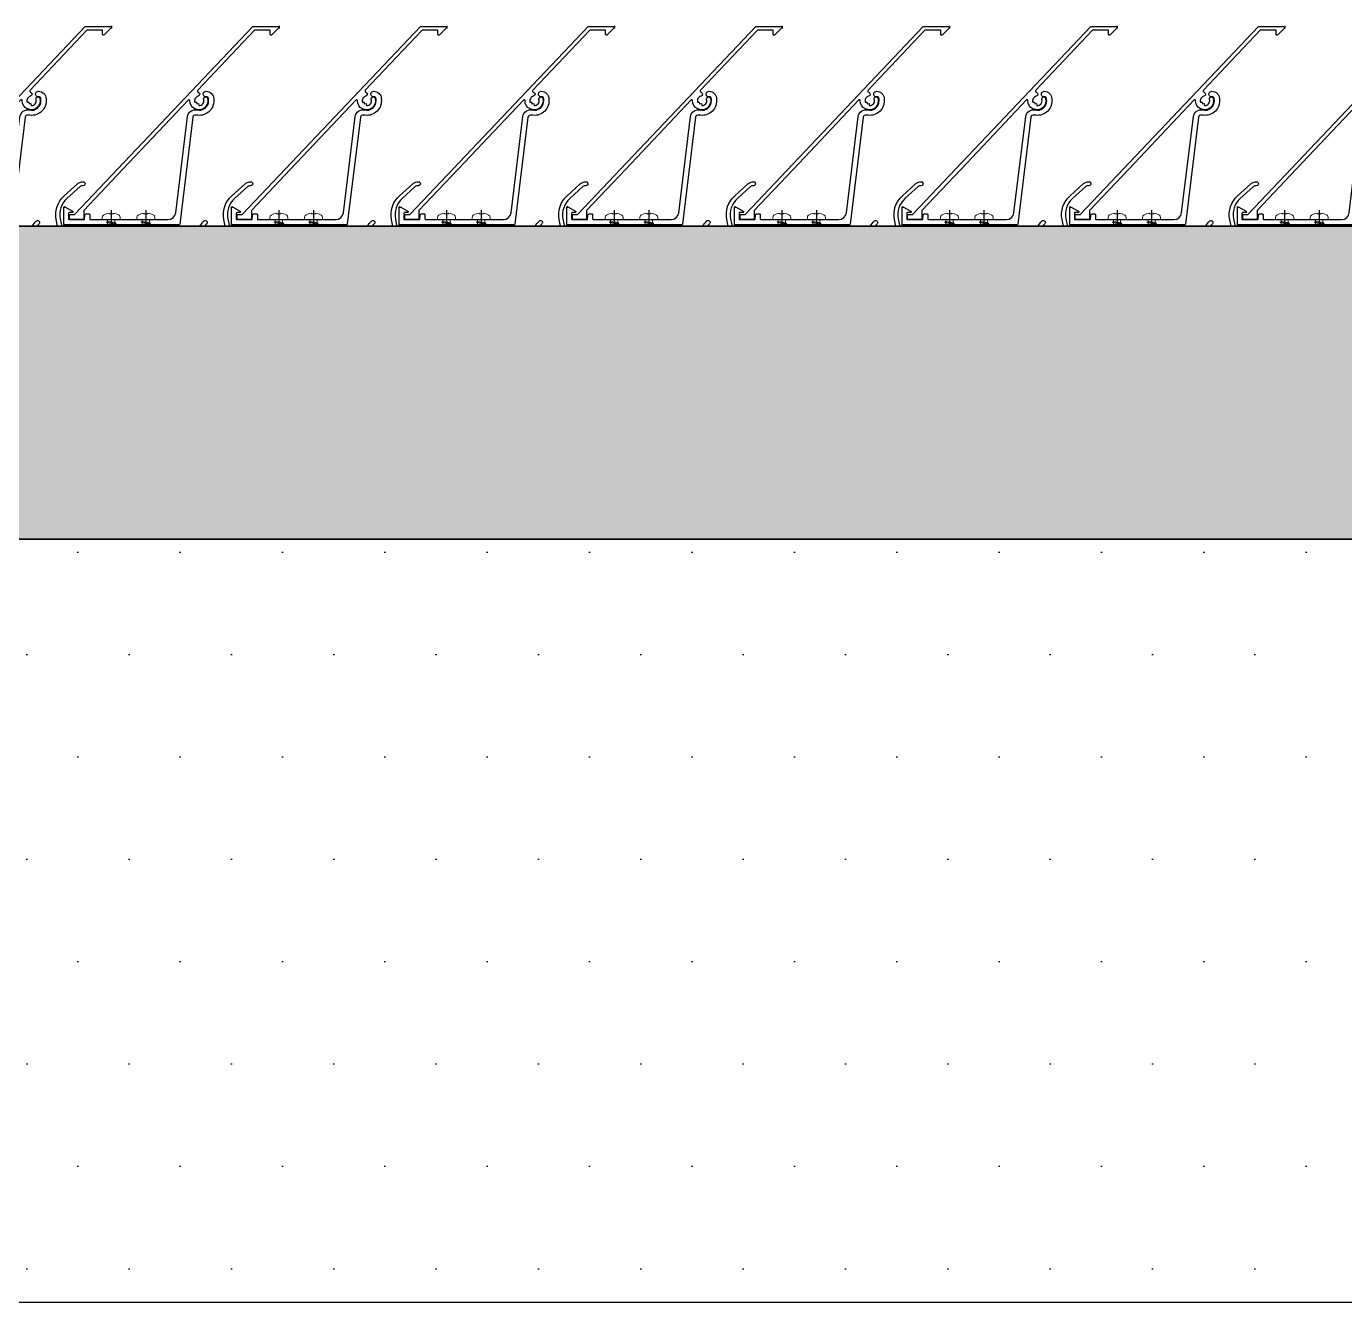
# Model space of a CAD drawing. Header units: millimetres. Extents: x 3774 to 718460, y -768339 to 192544.
# Drawn here: x 346432 to 346943, y -721849 to -721355 of the extents above; entities that cross this region are included whole.
import ezdxf

# ---------------------------------------------------------------- set-up
doc = ezdxf.new("R2010")
doc.units = ezdxf.units.MM
doc.set_wipeout_variables(frame=1)
doc.linetypes.add('CENTER', pattern=[50.8, 31.75, -6.35, 6.35, -6.35])
doc.linetypes.add('XKITLINE00', pattern=[0])
for name, color, linetype in [('010 - ASPG_ACCESSORIES_MAIN_COLOR_1', 7, 'Continuous'), ('010 - ASPG_EXTR_DEF_SUB', 7, 'Continuous'), ('010 - ASPG_EXTR_MAIN_COLOR_2', 7, 'Continuous'), ('010 - ASPG_FLASHING_MAIN_COLOR_2', 7, 'Continuous'), ('010 - ASPG_FLASHING_MAIN_COLOR_4', 7, 'Continuous'), ('010 - ASPG_FLASHING_WIPEOUT_', 7, 'Continuous'), ('010 - ASPG_FRAMING_MAIN_COLOR_2', 7, 'Continuous'), ('010 - ASPG_FRAMING_SUB_COLOR_2', 7, 'Continuous'), ('010 - ASPG_FRAMING_WIPEOUT_', 7, 'Continuous'), ('BOLT & SCREW', 7, 'Continuous'), ('Center Line', 7, 'CENTER')]:
    doc.layers.add(name, color=color, linetype=linetype)
for name, color, linetype, lineweight in [('12-GRID', 7, 'CENTER', 13), ('Part', 7, 'Continuous', 0), ('SCREW', 7, 'Continuous', 5)]:
    doc.layers.add(name, color=color, linetype=linetype, lineweight=lineweight)

# ---------------------------------------------------------------- blocks, each defined once
blk = doc.blocks.new('*A2843166')
at = {"layer": 'Part', "color": 7, "linetype": 'XKITLINE00', "lineweight": 0}
blk.add_line((1742.96, -64.015965), (1755.679995, -64.015933), dxfattribs=at)
blk = doc.blocks.new('*A2953177')
at = {"layer": 'Part', "color": 7, "linetype": 'XKITLINE00', "lineweight": 0}
for p, q in [((1755.453556, -61.615997), (1743.120007, -61.616001)), ((1743.120007, -61.680001), (1755.453556, -61.679997)), ((1743.120007, -62.552001), (1755.453557, -62.551997)), ((1745.759922, -62.616), (1752.719922, -62.615998))]:
    blk.add_line(p, q, dxfattribs=at)
blk = doc.blocks.new('W-1-PP19-SE-ENT3_20260407-084553_PP19_ENT3_LOPL')
at = {"color": 7, "lineweight": 0, "xscale": 125, "yscale": 125, "zscale": 125}
for name in ['*A2843166', '*A2953177']:
    blk.add_blockref(name, (-226235, 11475), dxfattribs=at)
blk = doc.blocks.new('PZG35-9D5')
at = {"layer": 'Center Line', "color": 7}
blk.add_line((0, 3.73), (0, -10.53), dxfattribs=at)
at = {"layer": 'SCREW', "color": 7}
for p, q in [((-1.4, 0), (-1.4, -1.09)), ((1.4, 0), (1.4, -0.59)), ((-1.85, -1.4), (1.85, -0.9)), ((-1.85, -1.4), (-1.4, -1.09)), ((-1.85, -1.4), (-1.4, -1.71)), ((-1.85, -2.7), (1.85, -2.2)), ((-1.85, -2.7), (-1.4, -2.39)), ((-1.85, -2.7), (-1.4, -3.01)), ((-1.85, -4), (-1.4, -3.69)), ((-1.85, -4), (-0.99, -3.88)), ((-1.85, -4), (-1.4, -4.31)), ((-1.4, -1.09), (1.4, -0.59)), ((-1.4, -1.71), (1.4, -1.21)), ((-1.4, -1.71), (-1.4, -2.39)), ((-1.4, -2.39), (1.4, -1.89)), ((-1.4, -3.01), (1.4, -2.51)), ((-1.4, -3.01), (-1.4, -3.69)), ((-1.4, -3.69), (-0.84, -3.59)), ((-1.4, -4.31), (-1.18, -4.27)), ((-1.4, -4.31), (-1.4, -8.1)), ((0.56, -3.34), (1.4, -3.19)), ((0.71, -3.65), (1.85, -3.5)), ((0.71, -3.93), (1.4, -3.81)), ((0.71, -4.61), (1.4, -4.49)), ((0.71, -4.95), (1.85, -4.8)), ((0.71, -5.23), (1.4, -5.11)), ((1.85, -0.9), (1.4, -0.59)), ((1.85, -0.9), (1.4, -1.21)), ((1.4, -1.21), (1.4, -1.89)), ((1.85, -2.2), (1.4, -1.89)), ((1.85, -2.2), (1.4, -2.51)), ((1.4, -2.51), (1.4, -3.19)), ((1.85, -3.5), (1.4, -3.19)), ((1.85, -3.5), (1.4, -3.81)), ((1.4, -3.81), (1.4, -4.49)), ((1.85, -4.8), (1.4, -4.49)), ((1.85, -4.8), (1.4, -5.11)), ((1.4, -5.11), (1.4, -8.1)), ((0, -9.5), (-1.4, -8.1)), ((0, -9.5), (1.4, -8.1))]:
    blk.add_line(p, q, dxfattribs=at)
blk.add_lwpolyline([(0, -9.5), (0.71, -5.23), (0.71, -3.6, 0.417657), (0.41, -3.3, 0.108102), (-0.84, -3.59), (-1.4, -4.7)], format="xyb", dxfattribs=at)
blk = doc.blocks.new('*U8304')
at = {"layer": 'SCREW', "color": 7}
blk.add_lwpolyline([(3.03, 1.78, 0.09906), (0.8, 2.55), (0.8, 2.27), (-0.8, 2.27), (-0.8, 2.55, 0.09906), (-3.03, 1.78, 0.266588), (-3.5, 0.96), (-3.5, 0.2, 0.414214), (-3.3, 0), (3.3, 0, 0.414214), (3.5, 0.2), (3.5, 0.96, 0.266588)], format="xyb", close=True, dxfattribs=at)
blk.add_blockref('PZG35-9D5', (0, 0), dxfattribs=at)
blk = doc.blocks.new('*U8306')
at = {"color": 7}
blk.add_point((0, 0), dxfattribs=at)
at = {"layer": '010 - ASPG_ACCESSORIES_MAIN_COLOR_1', "color": 7}
blk.add_lwpolyline([(-39.7, -0.6, 0.414214), (-40, -0.9), (-40, -7.37, 0.57735), (-39.65, -7.57), (-36.64, -5.83, 0.767327), (-36.79, -5.3), (-37.9, -5.3, -0.414214), (-38.2, -5), (-38.2, -2.8, -0.414214), (-38, -2.6), (-32.18, -2.6, -0.388879), (-31.98, -2.78), (-31.85, -4.34, 0.388879), (-31.35, -4.8), (-30.3, -4.8, 0.414214), (-30, -4.5), (-30, -2.9, -0.414214), (-29.7, -2.6), (0.41, -2.6, -0.378969), (3.39, -5.24), (7.95, -42.52, 0.446593), (11.62, -45.08, -0.489802), (16.08, -48.68), (16.06, -49.36, -0.18248), (15.8, -50.02, -0.267949), (15.33, -50.17, 1.122115), (15.1, -52.34, 0.405004), (18.06, -49.4), (18.08, -48.72, 0.489805), (11.16, -43.13, -0.446597), (9.94, -42.28), (4.87, -0.85, 0.364176), (4.57, -0.6)], format="xyb", close=True, dxfattribs=at)
at = {"layer": '010 - ASPG_EXTR_DEF_SUB', "color": 7}
for p in [(-40, -0.5), (43.44, -76.9), (43.44, -77.5)]:
    blk.add_point(p, dxfattribs=at)
at = {"layer": '010 - ASPG_EXTR_MAIN_COLOR_2', "color": 7}
blk.add_lwpolyline([(11.37, -48.15), (11.47, -47.44), (12.18, -47.56), (12.29, -46.79, -0.535538), (14.19, -49.17, 0.991572), (15.66, -49.58, 1.157025), (8.79, -48.77, -0.688558), (8.27, -48.99), (-17.14, -22.17), (-32.34, -6.13), (-32.34, -2.9, 0.414312), (-32.64, -2.6), (-37.54, -2.6, 0.414116), (-37.84, -2.9), (-37.84, -4.3, 0.414214), (-37.54, -4.6), (-35.99, -4.6, -0.205895), (-35.77, -4.69), (33.23, -77.5), (43.14, -77.5, 0.668179), (43.36, -76.99), (40.52, -74.15, 0.668179), (40.01, -74.36), (40.01, -76), (33.87, -76), (11.86, -52.78, -0.558354), (12.08, -51.95, 0.766275), (12.04, -50.39, -0.438583), (10.71, -48.05)], format="xyb", close=True, dxfattribs=at)
at = {"layer": 'SCREW', "color": 7, "rotation": 180}
for p in [(-21.65, -2.5), (-8.24, -2.5)]:
    blk.add_blockref('*U8304', p, dxfattribs=at)
blk = doc.blocks.new('*U5818')
at = {"color": 7}
blk.add_wipeout([(1725, 4), (60, 4), (60, 69.3), (1725, 69.3)], dxfattribs=at).dxf.layer = '010 - ASPG_FRAMING_WIPEOUT_'
at = {"layer": '010 - ASPG_FRAMING_MAIN_COLOR_2', "color": 7}
blk.add_lwpolyline([(1695, 69.3), (90, 69.3), (90, 6), (1695, 6)], close=True, dxfattribs=at)
at = {"layer": '010 - ASPG_FRAMING_SUB_COLOR_2', "color": 7}
for points in [[(1725, 4), (60, 4), (60, 69.3), (1725, 69.3)], [(60, 2), (60, 4), (1725, 4), (1725, 2)]]:
    blk.add_lwpolyline(points, close=True, dxfattribs=at)
at = {"color": 7, "xscale": -1, "rotation": 180}
for p in [(805, 69.3), (870, 69.3), (935, 69.3), (1000, 69.3), (1065, 69.3), (1130, 69.3), (1195, 69.3), (1260, 69.3), (1325, 69.3)]:
    blk.add_blockref('*U8306', p, dxfattribs=at)
blk = doc.blocks.new('W-1-PP19-SE-ENT3_20260407-085125_PP19_ENT3_ASPG_PL')
at = {"color": 7}
blk.add_blockref('*U5818', (-8630, 3821), dxfattribs=at)
blk = doc.blocks.new('*U8303')
at = {"layer": '12-GRID', "color": 7, "linetype": 'CENTER'}
for p, q in [((0, -6.2), (0, 2.2)), ((-4.2, -2), (4.2, -2))]:
    blk.add_line(p, q, dxfattribs=at)
at = {"layer": 'BOLT & SCREW', "color": 7}
for p, q in [((-0.55, -1.77), (-1.77, -1.56)), ((-0.55, -2.23), (-1.77, -2.44)), ((-0.46, -1.77), (-0.88, -1.56)), ((-0.46, -2.23), (-0.88, -2.44)), ((-0.23, -1.45), (-0.44, -0.23)), ((-0.23, -1.54), (-0.44, -1.12)), ((-0.23, -2.46), (-0.44, -2.88)), ((-0.23, -2.55), (-0.44, -3.77)), ((0.23, -1.45), (0.44, -0.23)), ((0.23, -1.54), (0.44, -1.12)), ((0.44, -2.88), (0.23, -2.46)), ((0.23, -2.55), (0.44, -3.77)), ((0.46, -1.77), (0.88, -1.56)), ((0.46, -2.23), (0.88, -2.44)), ((0.55, -1.77), (1.77, -1.56)), ((0.55, -2.23), (1.77, -2.44))]:
    blk.add_line(p, q, dxfattribs=at)
for points in [[(-1.77, -1.56), (-0.88, -1.56, 0.414214), (-0.44, -1.12), (-0.44, -0.23), (0.44, -0.23), (0.44, -1.12, 0.414214), (0.88, -1.56), (1.77, -1.56), (1.77, -2.44), (0.88, -2.44, 0.414214), (0.44, -2.88), (0.44, -3.77), (-0.44, -3.77), (-0.44, -2.88, 0.414214), (-0.88, -2.44), (-1.77, -2.44)], [(0.23, -2.46, -0.414214), (0.46, -2.23), (0.55, -2.23), (0.55, -1.77), (0.46, -1.77, -0.414214), (0.23, -1.54), (0.23, -1.45), (-0.23, -1.45), (-0.23, -1.54, -0.414214), (-0.46, -1.77), (-0.55, -1.77), (-0.55, -2.23), (-0.46, -2.23, -0.414214), (-0.23, -2.46), (-0.23, -2.55), (0.23, -2.55)]]:
    blk.add_lwpolyline(points, format="xyb", close=True, dxfattribs=at)
blk.add_circle((0, -2), 3.5, dxfattribs=at)
blk = doc.blocks.new('*U7007')
at = {"layer": '010 - ASPG_EXTR_DEF_SUB', "color": 7}
for p in [(715, 0), (780, 0), (845, 0), (910, 0), (975, 0), (1040, 0), (1105, 0), (1170, 0)]:
    blk.add_point(p, dxfattribs=at)
at = {"layer": '010 - ASPG_EXTR_MAIN_COLOR_2', "color": 7}
for points in [[(699.82, 66.03, -0.205828), (699.79, 61.2, -0.115116)], [(697.46, 56.1, 0.109185), (701.15, 60.56, 0.208323), (701.19, 66.64, 0.100528), (699.97, 68.32, 0.145116)], [(1216.29, 70.07), (1200.76, 70.07, 0.433659), (1200.46, 69.75), (1200.84, 63.96, 0.082069), (1200.86, 63.87, 0.720654), (1202.33, 63.97, 0.079224), (1202.34, 64.07), (1202.07, 68.14, -0.433659), (1202.47, 68.57), (1210.86, 68.57, -0.607385), (1211.35, 67.62, -0.045829), (1192.78, 45.76, -0.560492), (1192.29, 45.89, 0.31786), (1189.21, 48.24, 0.953288), (1189.08, 46.72, -2.423004), (1187.26, 44.89, 0.952315), (1185.74, 44.76, 0.300821), (1187.89, 41.76, -0.560492), (1187.98, 41.25, -0.019425), (1178.62, 33.46, -0.552501), (1178.15, 33.64, 0.344461), (1174.99, 36.3, 0.952015), (1174.86, 34.78, -2.423186), (1173.04, 32.95, 0.952015), (1171.52, 32.82, 0.2854), (1173.49, 29.89, -0.553378), (1173.56, 29.38, 0.030674), (1158.46, 15.06, 0.4171), (1159.11, 5.27, 0.935553), (1160.1, 6.41, -0.43441), (1159.8, 14.29, -0.014998), (1166.92, 21.45, -0.738349), (1169.92, 19.76, 0.004917), (1166.81, 4.8, 0.263611), (1169.88, -4.46), (1175, -9.08, 0.125884), (1176.27, -9.75, 0.044275), (1177.09, -9.87, 1.107655), (1177.13, -8.33, -0.215596), (1176.02, -7.99), (1170.89, -3.35, -0.263611), (1168.28, 4.51, -0.004855), (1171.34, 19.26, 0.23396), (1170.82, 21.95, -0.24081), (1170.71, 24.9, -0.104157), (1170.78, 25), (1172.99, 26.93, -0.229021), (1175.7, 26.89, -0.381721), (1180.27, 9.07, 0.977382), (1181.62, 8.41, 0.361105), (1177.41, 27.5, -0.496126), (1177.44, 30.69, 0.003188), (1179.06, 31.9, -0.002827), (1180.56, 33.07, 0.077048), (1213.74, 68.44, -0.247674)]]:
    blk.add_lwpolyline(points, format="xyb", dxfattribs=at)
for points in [[(745.76, 70.07, 0.433659), (745.46, 69.75), (745.84, 63.96, 0.082069), (745.86, 63.87, 0.720654), (747.33, 63.97, 0.079224), (747.34, 64.07), (747.07, 68.14, -0.433659), (747.47, 68.57), (755.86, 68.57, -0.607385), (756.35, 67.62, -0.045829), (737.78, 45.76, -0.560492), (737.29, 45.89, 0.31786), (734.21, 48.24, 0.953288), (734.08, 46.72, -2.423004), (732.26, 44.89, 0.952315), (730.74, 44.76, 0.300821), (732.89, 41.76, -0.560492), (732.98, 41.25, -0.019425), (723.62, 33.46, -0.552501), (723.15, 33.64, 0.344461), (719.99, 36.3, 0.952015), (719.86, 34.78, -2.423186), (718.04, 32.95, 0.952015), (716.52, 32.82, 0.2854), (718.49, 29.89, -0.553378), (718.56, 29.38, 0.030674), (703.46, 15.06, 0.4171), (704.11, 5.27, 0.935553), (705.1, 6.41, -0.43441), (704.8, 14.29, -0.014998), (711.92, 21.45, -0.738349), (714.92, 19.76, 0.004917), (711.81, 4.8, 0.263611), (714.88, -4.46), (720, -9.08, 0.125884), (721.27, -9.75, 0.044275), (722.09, -9.87, 1.107655), (722.13, -8.33, -0.215596), (721.02, -7.99), (715.89, -3.35, -0.263611), (713.28, 4.51, -0.004855), (716.34, 19.26, 0.23396), (715.82, 21.95, -0.24081), (715.71, 24.9, -0.104157), (715.78, 25), (717.99, 26.93, -0.229021), (720.7, 26.89, -0.381721), (725.27, 9.07, 0.977382), (726.62, 8.41, 0.361105), (722.41, 27.5, -0.496126), (722.44, 30.69, 0.003188), (724.06, 31.9, -0.002827), (725.56, 33.07, 0.077048), (758.74, 68.44, -0.247674), (758.99, 68.57), (760.98, 68.57, -0.044131), (761.47, 68.5, -0.125846), (763.96, 67.21, -0.098851), (764.82, 66.03, -0.205828), (764.79, 61.2, -0.115116), (761.37, 57.18, 0.822373), (762.46, 56.1, 0.109185), (766.15, 60.56, 0.208323), (766.19, 66.64, 0.100528), (764.97, 68.32, 0.145116), (761.29, 70.07)], [(810.76, 70.07, 0.433659), (810.46, 69.75), (810.84, 63.96, 0.082069), (810.86, 63.87, 0.720654), (812.33, 63.97, 0.079224), (812.34, 64.07), (812.07, 68.14, -0.433659), (812.47, 68.57), (820.86, 68.57, -0.607385), (821.35, 67.62, -0.045829), (802.78, 45.76, -0.560492), (802.29, 45.89, 0.31786), (799.21, 48.24, 0.953288), (799.08, 46.72, -2.423004), (797.26, 44.89, 0.952315), (795.74, 44.76, 0.300821), (797.89, 41.76, -0.560492), (797.98, 41.25, -0.019425), (788.62, 33.46, -0.552501), (788.15, 33.64, 0.344461), (784.99, 36.3, 0.952015), (784.86, 34.78, -2.423186), (783.04, 32.95, 0.952015), (781.52, 32.82, 0.2854), (783.49, 29.89, -0.553378), (783.56, 29.38, 0.030674), (768.46, 15.06, 0.4171), (769.11, 5.27, 0.935553), (770.1, 6.41, -0.43441), (769.8, 14.29, -0.014998), (776.92, 21.45, -0.738349), (779.92, 19.76, 0.004917), (776.81, 4.8, 0.263611), (779.88, -4.46), (785, -9.08, 0.125884), (786.27, -9.75, 0.044275), (787.09, -9.87, 1.107655), (787.13, -8.33, -0.215596), (786.02, -7.99), (780.89, -3.35, -0.263611), (778.28, 4.51, -0.004855), (781.34, 19.26, 0.23396), (780.82, 21.95, -0.24081), (780.71, 24.9, -0.104157), (780.78, 25), (782.99, 26.93, -0.229021), (785.7, 26.89, -0.381721), (790.27, 9.07, 0.977382), (791.62, 8.41, 0.361105), (787.41, 27.5, -0.496126), (787.44, 30.69, 0.003188), (789.06, 31.9, -0.002827), (790.56, 33.07, 0.077048), (823.74, 68.44, -0.247674), (823.99, 68.57), (825.98, 68.57, -0.044131), (826.47, 68.5, -0.125846), (828.96, 67.21, -0.098851), (829.82, 66.03, -0.205828), (829.79, 61.2, -0.115116), (826.37, 57.18, 0.822373), (827.46, 56.1, 0.109185), (831.15, 60.56, 0.208323), (831.19, 66.64, 0.100528), (829.97, 68.32, 0.145116), (826.29, 70.07)], [(875.76, 70.07, 0.433659), (875.46, 69.75), (875.84, 63.96, 0.082069), (875.86, 63.87, 0.720654), (877.33, 63.97, 0.079224), (877.34, 64.07), (877.07, 68.14, -0.433659), (877.47, 68.57), (885.86, 68.57, -0.607385), (886.35, 67.62, -0.045829), (867.78, 45.76, -0.560492), (867.29, 45.89, 0.31786), (864.21, 48.24, 0.953288), (864.08, 46.72, -2.423004), (862.26, 44.89, 0.952315), (860.74, 44.76, 0.300821), (862.89, 41.76, -0.560492), (862.98, 41.25, -0.019425), (853.62, 33.46, -0.552501), (853.15, 33.64, 0.344461), (849.99, 36.3, 0.952015), (849.86, 34.78, -2.423186), (848.04, 32.95, 0.952015), (846.52, 32.82, 0.2854), (848.49, 29.89, -0.553378), (848.56, 29.38, 0.030674), (833.46, 15.06, 0.4171), (834.11, 5.27, 0.935553), (835.1, 6.41, -0.43441), (834.8, 14.29, -0.014998), (841.92, 21.45, -0.738349), (844.92, 19.76, 0.004917), (841.81, 4.8, 0.263611), (844.88, -4.46), (850, -9.08, 0.125884), (851.27, -9.75, 0.044275), (852.09, -9.87, 1.107655), (852.13, -8.33, -0.215596), (851.02, -7.99), (845.89, -3.35, -0.263611), (843.28, 4.51, -0.004855), (846.34, 19.26, 0.23396), (845.82, 21.95, -0.24081), (845.71, 24.9, -0.104157), (845.78, 25), (847.99, 26.93, -0.229021), (850.7, 26.89, -0.381721), (855.27, 9.07, 0.977382), (856.62, 8.41, 0.361105), (852.41, 27.5, -0.496126), (852.44, 30.69, 0.003188), (854.06, 31.9, -0.002827), (855.56, 33.07, 0.077048), (888.74, 68.44, -0.247674), (888.99, 68.57), (890.98, 68.57, -0.044131), (891.47, 68.5, -0.125846), (893.96, 67.21, -0.098851), (894.82, 66.03, -0.205828), (894.79, 61.2, -0.115116), (891.37, 57.18, 0.822373), (892.46, 56.1, 0.109185), (896.15, 60.56, 0.208323), (896.19, 66.64, 0.100528), (894.97, 68.32, 0.145116), (891.29, 70.07)], [(940.76, 70.07, 0.433659), (940.46, 69.75), (940.84, 63.96, 0.082069), (940.86, 63.87, 0.720654), (942.33, 63.97, 0.079224), (942.34, 64.07), (942.07, 68.14, -0.433659), (942.47, 68.57), (950.86, 68.57, -0.607385), (951.35, 67.62, -0.045829), (932.78, 45.76, -0.560492), (932.29, 45.89, 0.31786), (929.21, 48.24, 0.953288), (929.08, 46.72, -2.423004), (927.26, 44.89, 0.952315), (925.74, 44.76, 0.300821), (927.89, 41.76, -0.560492), (927.98, 41.25, -0.019425), (918.62, 33.46, -0.552501), (918.15, 33.64, 0.344461), (914.99, 36.3, 0.952015), (914.86, 34.78, -2.423186), (913.04, 32.95, 0.952015), (911.52, 32.82, 0.2854), (913.49, 29.89, -0.553378), (913.56, 29.38, 0.030674), (898.46, 15.06, 0.4171), (899.11, 5.27, 0.935553), (900.1, 6.41, -0.43441), (899.8, 14.29, -0.014998), (906.92, 21.45, -0.738349), (909.92, 19.76, 0.004917), (906.81, 4.8, 0.263611), (909.88, -4.46), (915, -9.08, 0.125884), (916.27, -9.75, 0.044275), (917.09, -9.87, 1.107655), (917.13, -8.33, -0.215596), (916.02, -7.99), (910.89, -3.35, -0.263611), (908.28, 4.51, -0.004855), (911.34, 19.26, 0.23396), (910.82, 21.95, -0.24081), (910.71, 24.9, -0.104157), (910.78, 25), (912.99, 26.93, -0.229021), (915.7, 26.89, -0.381721), (920.27, 9.07, 0.977382), (921.62, 8.41, 0.361105), (917.41, 27.5, -0.496126), (917.44, 30.69, 0.003188), (919.06, 31.9, -0.002827), (920.56, 33.07, 0.077048), (953.74, 68.44, -0.247674), (953.99, 68.57), (955.98, 68.57, -0.044131), (956.47, 68.5, -0.125846), (958.96, 67.21, -0.098851), (959.82, 66.03, -0.205828), (959.79, 61.2, -0.115116), (956.37, 57.18, 0.822373), (957.46, 56.1, 0.109185), (961.15, 60.56, 0.208323), (961.19, 66.64, 0.100528), (959.97, 68.32, 0.145116), (956.29, 70.07)], [(1005.76, 70.07, 0.433659), (1005.46, 69.75), (1005.84, 63.96, 0.082069), (1005.86, 63.87, 0.720654), (1007.33, 63.97, 0.079224), (1007.34, 64.07), (1007.07, 68.14, -0.433659), (1007.47, 68.57), (1015.86, 68.57, -0.607385), (1016.35, 67.62, -0.045829), (997.78, 45.76, -0.560492), (997.29, 45.89, 0.31786), (994.21, 48.24, 0.953288), (994.08, 46.72, -2.423004), (992.26, 44.89, 0.952315), (990.74, 44.76, 0.300821), (992.89, 41.76, -0.560492), (992.98, 41.25, -0.019425), (983.62, 33.46, -0.552501), (983.15, 33.64, 0.344461), (979.99, 36.3, 0.952015), (979.86, 34.78, -2.423186), (978.04, 32.95, 0.952015), (976.52, 32.82, 0.2854), (978.49, 29.89, -0.553378), (978.56, 29.38, 0.030674), (963.46, 15.06, 0.4171), (964.11, 5.27, 0.935553), (965.1, 6.41, -0.43441), (964.8, 14.29, -0.014998), (971.92, 21.45, -0.738349), (974.92, 19.76, 0.004917), (971.81, 4.8, 0.263611), (974.88, -4.46), (980, -9.08, 0.125884), (981.27, -9.75, 0.044275), (982.09, -9.87, 1.107655), (982.13, -8.33, -0.215596), (981.02, -7.99), (975.89, -3.35, -0.263611), (973.28, 4.51, -0.004855), (976.34, 19.26, 0.23396), (975.82, 21.95, -0.24081), (975.71, 24.9, -0.104157), (975.78, 25), (977.99, 26.93, -0.229021), (980.7, 26.89, -0.381721), (985.27, 9.07, 0.977382), (986.62, 8.41, 0.361105), (982.41, 27.5, -0.496126), (982.44, 30.69, 0.003188), (984.06, 31.9, -0.002827), (985.56, 33.07, 0.077048), (1018.74, 68.44, -0.247674), (1018.99, 68.57), (1020.98, 68.57, -0.044131), (1021.47, 68.5, -0.125846), (1023.96, 67.21, -0.098851), (1024.82, 66.03, -0.205828), (1024.79, 61.2, -0.115116), (1021.37, 57.18, 0.822373), (1022.46, 56.1, 0.109185), (1026.15, 60.56, 0.208323), (1026.19, 66.64, 0.100528), (1024.97, 68.32, 0.145116), (1021.29, 70.07)], [(1070.76, 70.07, 0.433659), (1070.46, 69.75), (1070.84, 63.96, 0.082069), (1070.86, 63.87, 0.720654), (1072.33, 63.97, 0.079224), (1072.34, 64.07), (1072.07, 68.14, -0.433659), (1072.47, 68.57), (1080.86, 68.57, -0.607385), (1081.35, 67.62, -0.045829), (1062.78, 45.76, -0.560492), (1062.29, 45.89, 0.31786), (1059.21, 48.24, 0.953288), (1059.08, 46.72, -2.423004), (1057.26, 44.89, 0.952315), (1055.74, 44.76, 0.300821), (1057.89, 41.76, -0.560492), (1057.98, 41.25, -0.019425), (1048.62, 33.46, -0.552501), (1048.15, 33.64, 0.344461), (1044.99, 36.3, 0.952015), (1044.86, 34.78, -2.423186), (1043.04, 32.95, 0.952015), (1041.52, 32.82, 0.2854), (1043.49, 29.89, -0.553378), (1043.56, 29.38, 0.030674), (1028.46, 15.06, 0.4171), (1029.11, 5.27, 0.935553), (1030.1, 6.41, -0.43441), (1029.8, 14.29, -0.014998), (1036.92, 21.45, -0.738349), (1039.92, 19.76, 0.004917), (1036.81, 4.8, 0.263611), (1039.88, -4.46), (1045, -9.08, 0.125884), (1046.27, -9.75, 0.044275), (1047.09, -9.87, 1.107655), (1047.13, -8.33, -0.215596), (1046.02, -7.99), (1040.89, -3.35, -0.263611), (1038.28, 4.51, -0.004855), (1041.34, 19.26, 0.23396), (1040.82, 21.95, -0.24081), (1040.71, 24.9, -0.104157), (1040.78, 25), (1042.99, 26.93, -0.229021), (1045.7, 26.89, -0.381721), (1050.27, 9.07, 0.977382), (1051.62, 8.41, 0.361105), (1047.41, 27.5, -0.496126), (1047.44, 30.69, 0.003188), (1049.06, 31.9, -0.002827), (1050.56, 33.07, 0.077048), (1083.74, 68.44, -0.247674), (1083.99, 68.57), (1085.98, 68.57, -0.044131), (1086.47, 68.5, -0.125846), (1088.96, 67.21, -0.098851), (1089.82, 66.03, -0.205828), (1089.79, 61.2, -0.115116), (1086.37, 57.18, 0.822373), (1087.46, 56.1, 0.109185), (1091.15, 60.56, 0.208323), (1091.19, 66.64, 0.100528), (1089.97, 68.32, 0.145116), (1086.29, 70.07)], [(1135.76, 70.07, 0.433659), (1135.46, 69.75), (1135.84, 63.96, 0.082069), (1135.86, 63.87, 0.720654), (1137.33, 63.97, 0.079224), (1137.34, 64.07), (1137.07, 68.14, -0.433659), (1137.47, 68.57), (1145.86, 68.57, -0.607385), (1146.35, 67.62, -0.045829), (1127.78, 45.76, -0.560492), (1127.29, 45.89, 0.31786), (1124.21, 48.24, 0.953288), (1124.08, 46.72, -2.423004), (1122.26, 44.89, 0.952315), (1120.74, 44.76, 0.300821), (1122.89, 41.76, -0.560492), (1122.98, 41.25, -0.019425), (1113.62, 33.46, -0.552501), (1113.15, 33.64, 0.344461), (1109.99, 36.3, 0.952015), (1109.86, 34.78, -2.423186), (1108.04, 32.95, 0.952015), (1106.52, 32.82, 0.2854), (1108.49, 29.89, -0.553378), (1108.56, 29.38, 0.030674), (1093.46, 15.06, 0.4171), (1094.11, 5.27, 0.935553), (1095.1, 6.41, -0.43441), (1094.8, 14.29, -0.014998), (1101.92, 21.45, -0.738349), (1104.92, 19.76, 0.004917), (1101.81, 4.8, 0.263611), (1104.88, -4.46), (1110, -9.08, 0.125884), (1111.27, -9.75, 0.044275), (1112.09, -9.87, 1.107655), (1112.13, -8.33, -0.215596), (1111.02, -7.99), (1105.89, -3.35, -0.263611), (1103.28, 4.51, -0.004855), (1106.34, 19.26, 0.23396), (1105.82, 21.95, -0.24081), (1105.71, 24.9, -0.104157), (1105.78, 25), (1107.99, 26.93, -0.229021), (1110.7, 26.89, -0.381721), (1115.27, 9.07, 0.977382), (1116.62, 8.41, 0.361105), (1112.41, 27.5, -0.496126), (1112.44, 30.69, 0.003188), (1114.06, 31.9, -0.002827), (1115.56, 33.07, 0.077048), (1148.74, 68.44, -0.247674), (1148.99, 68.57), (1150.98, 68.57, -0.044131), (1151.47, 68.5, -0.125846), (1153.96, 67.21, -0.098851), (1154.82, 66.03, -0.205828), (1154.79, 61.2, -0.115116), (1151.37, 57.18, 0.822373), (1152.46, 56.1, 0.109185), (1156.15, 60.56, 0.208323), (1156.19, 66.64, 0.100528), (1154.97, 68.32, 0.145116), (1151.29, 70.07)]]:
    blk.add_lwpolyline(points, format="xyb", close=True, dxfattribs=at)
at = {"color": 7, "rotation": 179.999999999989}
for p in [(734.09, 42.89), (799.09, 42.89), (864.09, 42.89), (929.09, 42.89), (994.09, 42.89), (1059.09, 42.89), (1124.09, 42.89), (1189.09, 42.89), (719.87, 30.95), (784.87, 30.95), (849.87, 30.95), (914.87, 30.95), (979.87, 30.95), (1044.87, 30.95), (1109.87, 30.95), (1174.87, 30.95)]:
    blk.add_blockref('*U8303', p, dxfattribs=at)
blk = doc.blocks.new('*U8214')
at = {"color": 7}
blk.add_wipeout([(0, -52), (1986.296375, -52), (2282.296375, -348), (0, -348)], dxfattribs=at).dxf.layer = '010 - ASPG_FLASHING_WIPEOUT_'
at = {"layer": '010 - ASPG_FLASHING_WIPEOUT_'}
h = blk.add_hatch(dxfattribs=at)
h.set_pattern_fill('DOTS', scale=0.5)
h.set_pattern_definition([(0, (0, 0), (19.84375, 39.6875), [0, -39.6875])])
h.paths.add_polyline_path([(0, -52), (1986.296375, -52), (2282.296375, -348), (0, -348)])
at = {"layer": '010 - ASPG_FLASHING_MAIN_COLOR_2', "color": 7}
blk.add_lwpolyline([(0, -52), (1986.296375, -52), (2282.296375, -348), (0, -348)], close=True, dxfattribs=at)
at = {"color": 7}
blk.add_wipeout([(0, 69.3), (1864.996375, 69.3), (1986.296375, -52), (0, -52)], dxfattribs=at).dxf.layer = '010 - ASPG_FLASHING_WIPEOUT_'
at = {"layer": '010 - ASPG_FLASHING_WIPEOUT_'}
h = blk.add_hatch(dxfattribs=at)
h.set_pattern_fill('DOTS', scale=0.1)
h.set_pattern_definition([(0, (0, 0), (3.96875, 7.9375), [0, -7.9375])])
h.paths.add_polyline_path([(0, 69.3), (1864.996375, 69.3), (1986.296375, -52), (0, -52)])
at = {"layer": '010 - ASPG_FLASHING_MAIN_COLOR_4', "color": 7}
blk.add_lwpolyline([(0, 69.3), (1864.996375, 69.3), (1986.296375, -52), (0, -52)], close=True, dxfattribs=at)

msp = doc.modelspace()

# ---------------------------------------------------------------- block references
at = {"color": 7}
msp.add_blockref('W-1-PP19-SE-ENT3_20260407-084553_PP19_ENT3_LOPL', (354246.645, -725322.382), dxfattribs=at)

# ---------------------------------------------------------------- next in the draw order: block references
msp.add_blockref('W-1-PP19-SE-ENT3_20260407-085125_PP19_ENT3_ASPG_PL', (354246.645, -725322.382), dxfattribs=at)

# ---------------------------------------------------------------- next in the draw order: block references
at = {"color": 7, "yscale": -1}
msp.add_blockref('*U7007', (345731.878, -721424.715), dxfattribs=at)

# ---------------------------------------------------------------- next in the draw order: block references
at = {"color": 7, "xscale": -1, "yscale": -1, "rotation": 180}
msp.add_blockref('*U8214', (345487.349, -721501.382), dxfattribs=at)

doc.saveas('drawing.dxf')
